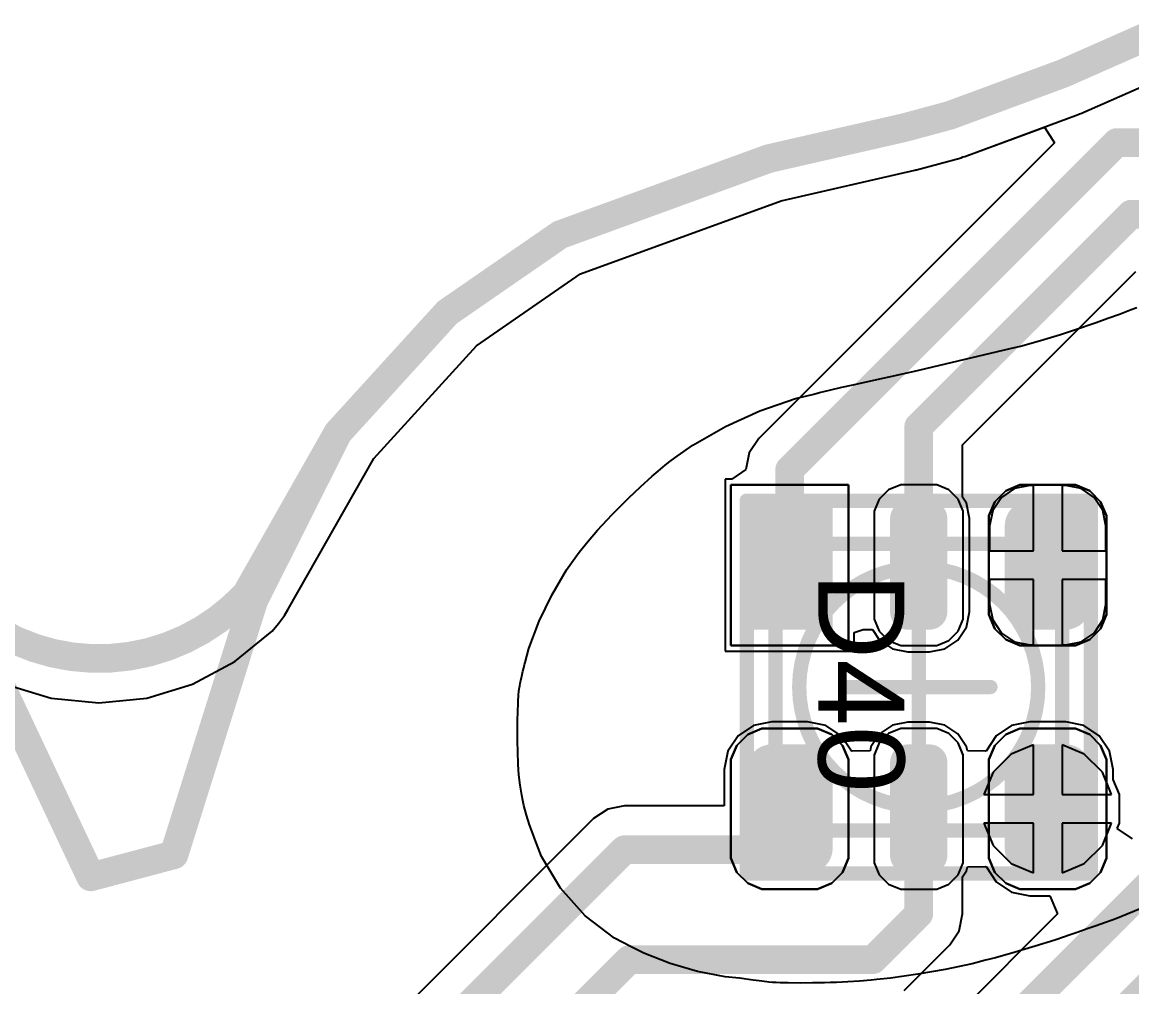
# Model space of a CAD drawing. Header units: inches. Extents: x -30 to 118, y 20 to 51.
# Drawn here: x 101.47 to 109.2, y 43.41 to 50.14 of the extents above; entities that cross this region are included whole.
import ezdxf

# ---------------------------------------------------------------- set-up
doc = ezdxf.new("R2010")
doc.units = ezdxf.units.IN
for name, color, linetype in [('Bottom Layer', 5, 'Continuous'), ('Keep-Out Layer', 6, 'Continuous'), ('Mechanical 1', 6, 'Continuous'), ('Top Component Outline', 56, 'Continuous'), ('Top Courtyard', 56, 'Continuous'), ('Top Layer', 1, 'Continuous'), ('Top Overlay', 2, 'Continuous'), ('Top Paste', 8, 'Continuous'), ('Top Solder', 216, 'Continuous'), ('Via Holes', 16, 'Continuous')]:
    doc.layers.add(name, color=color, linetype=linetype)
doc.styles.add('Arial', font='', dxfattribs={"height": 0.2})
doc.styles.get('Arial').set_extended_font_data('Arial')

# ---------------------------------------------------------------- blocks, each defined once
blk = doc.blocks.new('APA_RGB_LED_2020_540')
at = {"layer": 'Top Layer'}
h = blk.add_hatch(color=1, dxfattribs=at)
edge = h.paths.add_edge_path()
edge.add_arc((-1.125, 1.025), 0.125, 90, 180)
edge.add_line((-1.25, 1.025), (-1.25, 0.775))
edge.add_arc((-1.125, 0.775), 0.125, 180, 270)
edge.add_line((-1.125, 0.65), (-0.575, 0.65))
edge.add_arc((-0.575, 0.775), 0.125, 270, 360)
edge.add_line((-0.45, 0.775), (-0.45, 1.025))
edge.add_arc((-0.575, 1.025), 0.125, 0, 90)
edge.add_line((-0.575, 1.15), (-1.125, 1.15))
h = blk.add_hatch(color=1, dxfattribs=at)
edge = h.paths.add_edge_path()
edge.add_arc((0.575, 1.025), 0.125, 90, 180)
edge.add_line((0.45, 1.025), (0.45, 0.775))
edge.add_arc((0.575, 0.775), 0.125, 180, 270)
edge.add_line((0.575, 0.65), (1.125, 0.65))
edge.add_arc((1.125, 0.775), 0.125, 270, 360)
edge.add_line((1.25, 0.775), (1.25, 1.025))
edge.add_arc((1.125, 1.025), 0.125, 0, 90)
edge.add_line((1.125, 1.15), (0.575, 1.15))
h = blk.add_hatch(color=1, dxfattribs=at)
edge = h.paths.add_edge_path()
edge.add_arc((-1.175, 0.075), 0.075, 90, 180)
edge.add_line((-1.25, 0.075), (-1.25, -0.075))
edge.add_arc((-1.175, -0.075), 0.075, 180, 270)
edge.add_line((-1.175, -0.15), (-0.525, -0.15))
edge.add_arc((-0.525, -0.075), 0.075, 270, 360)
edge.add_line((-0.45, -0.075), (-0.45, 0.075))
edge.add_arc((-0.525, 0.075), 0.075, 0, 90)
edge.add_line((-0.525, 0.15), (-1.175, 0.15))
h = blk.add_hatch(color=1, dxfattribs=at)
edge = h.paths.add_edge_path()
edge.add_arc((0.525, 0.075), 0.075, 90, 180)
edge.add_line((0.45, 0.075), (0.45, -0.075))
edge.add_arc((0.525, -0.075), 0.075, 180, 270)
edge.add_line((0.525, -0.15), (1.175, -0.15))
edge.add_arc((1.175, -0.075), 0.075, 270, 360)
edge.add_line((1.25, -0.075), (1.25, 0.075))
edge.add_arc((1.175, 0.075), 0.075, 0, 90)
edge.add_line((1.175, 0.15), (0.525, 0.15))
blk.add_hatch(color=1, dxfattribs=at).paths.add_polyline_path([(-1.25, -0.65), (-0.45, -0.65), (-0.45, -1.15), (-1.25, -1.15)])
h = blk.add_hatch(color=1, dxfattribs=at)
edge = h.paths.add_edge_path()
edge.add_arc((0.575, -0.775), 0.125, 90, 180)
edge.add_line((0.45, -0.775), (0.45, -1.025))
edge.add_arc((0.575, -1.025), 0.125, 180, 270)
edge.add_line((0.575, -1.15), (1.125, -1.15))
edge.add_arc((1.125, -1.025), 0.125, 270, 360)
edge.add_line((1.25, -1.025), (1.25, -0.775))
edge.add_arc((1.125, -0.775), 0.125, 0, 90)
edge.add_line((1.125, -0.65), (0.575, -0.65))
at = {"layer": 'Top Paste'}
h = blk.add_hatch(color=8, dxfattribs=at)
edge = h.paths.add_edge_path()
edge.add_arc((-1.125, 1.025), 0.125, 90, 180)
edge.add_line((-1.25, 1.025), (-1.25, 0.775))
edge.add_arc((-1.125, 0.775), 0.125, 180, 270)
edge.add_line((-1.125, 0.65), (-0.575, 0.65))
edge.add_arc((-0.575, 0.775), 0.125, 270, 360)
edge.add_line((-0.45, 0.775), (-0.45, 1.025))
edge.add_arc((-0.575, 1.025), 0.125, 0, 90)
edge.add_line((-0.575, 1.15), (-1.125, 1.15))
h = blk.add_hatch(color=8, dxfattribs=at)
edge = h.paths.add_edge_path()
edge.add_arc((0.575, 1.025), 0.125, 90, 180)
edge.add_line((0.45, 1.025), (0.45, 0.775))
edge.add_arc((0.575, 0.775), 0.125, 180, 270)
edge.add_line((0.575, 0.65), (1.125, 0.65))
edge.add_arc((1.125, 0.775), 0.125, 270, 360)
edge.add_line((1.25, 0.775), (1.25, 1.025))
edge.add_arc((1.125, 1.025), 0.125, 0, 90)
edge.add_line((1.125, 1.15), (0.575, 1.15))
h = blk.add_hatch(color=8, dxfattribs=at)
edge = h.paths.add_edge_path()
edge.add_arc((-1.175, 0.075), 0.075, 90, 180)
edge.add_line((-1.25, 0.075), (-1.25, -0.075))
edge.add_arc((-1.175, -0.075), 0.075, 180, 270)
edge.add_line((-1.175, -0.15), (-0.525, -0.15))
edge.add_arc((-0.525, -0.075), 0.075, 270, 360)
edge.add_line((-0.45, -0.075), (-0.45, 0.075))
edge.add_arc((-0.525, 0.075), 0.075, 0, 90)
edge.add_line((-0.525, 0.15), (-1.175, 0.15))
h = blk.add_hatch(color=8, dxfattribs=at)
edge = h.paths.add_edge_path()
edge.add_arc((0.525, 0.075), 0.075, 90, 180)
edge.add_line((0.45, 0.075), (0.45, -0.075))
edge.add_arc((0.525, -0.075), 0.075, 180, 270)
edge.add_line((0.525, -0.15), (1.175, -0.15))
edge.add_arc((1.175, -0.075), 0.075, 270, 360)
edge.add_line((1.25, -0.075), (1.25, 0.075))
edge.add_arc((1.175, 0.075), 0.075, 0, 90)
edge.add_line((1.175, 0.15), (0.525, 0.15))
blk.add_hatch(color=8, dxfattribs=at).paths.add_polyline_path([(-1.25, -0.65), (-0.45, -0.65), (-0.45, -1.15), (-1.25, -1.15)])
h = blk.add_hatch(color=8, dxfattribs=at)
edge = h.paths.add_edge_path()
edge.add_arc((0.575, -0.775), 0.125, 90, 180)
edge.add_line((0.45, -0.775), (0.45, -1.025))
edge.add_arc((0.575, -1.025), 0.125, 180, 270)
edge.add_line((0.575, -1.15), (1.125, -1.15))
edge.add_arc((1.125, -1.025), 0.125, 270, 360)
edge.add_line((1.25, -1.025), (1.25, -0.775))
edge.add_arc((1.125, -0.775), 0.125, 0, 90)
edge.add_line((1.125, -0.65), (0.575, -0.65))
at = {"layer": 'Top Solder'}
h = blk.add_hatch(color=216, dxfattribs=at)
edge = h.paths.add_edge_path()
edge.add_arc((-1.125, 1.025), 0.175, 90, 180)
edge.add_line((-1.3, 1.025), (-1.3, 0.775))
edge.add_arc((-1.125, 0.775), 0.175, 180, 270)
edge.add_line((-1.125, 0.6), (-0.575, 0.6))
edge.add_arc((-0.575, 0.775), 0.175, 270, 360)
edge.add_line((-0.4, 0.775), (-0.4, 1.025))
edge.add_arc((-0.575, 1.025), 0.175, 0, 90)
edge.add_line((-0.575, 1.2), (-1.125, 1.2))
h = blk.add_hatch(color=216, dxfattribs=at)
edge = h.paths.add_edge_path()
edge.add_arc((0.575, 1.025), 0.175, 90, 180)
edge.add_line((0.4, 1.025), (0.4, 0.775))
edge.add_arc((0.575, 0.775), 0.175, 180, 270)
edge.add_line((0.575, 0.6), (1.125, 0.6))
edge.add_arc((1.125, 0.775), 0.175, 270, 360)
edge.add_line((1.3, 0.775), (1.3, 1.025))
edge.add_arc((1.125, 1.025), 0.175, 0, 90)
edge.add_line((1.125, 1.2), (0.575, 1.2))
h = blk.add_hatch(color=216, dxfattribs=at)
edge = h.paths.add_edge_path()
edge.add_arc((-1.175, 0.075), 0.125, 90, 180)
edge.add_line((-1.3, 0.075), (-1.3, -0.075))
edge.add_arc((-1.175, -0.075), 0.125, 180, 270)
edge.add_line((-1.175, -0.2), (-0.525, -0.2))
edge.add_arc((-0.525, -0.075), 0.125, 270, 360)
edge.add_line((-0.4, -0.075), (-0.4, 0.075))
edge.add_arc((-0.525, 0.075), 0.125, 0, 90)
edge.add_line((-0.525, 0.2), (-1.175, 0.2))
h = blk.add_hatch(color=216, dxfattribs=at)
edge = h.paths.add_edge_path()
edge.add_arc((0.525, 0.075), 0.125, 90, 180)
edge.add_line((0.4, 0.075), (0.4, -0.075))
edge.add_arc((0.525, -0.075), 0.125, 180, 270)
edge.add_line((0.525, -0.2), (1.175, -0.2))
edge.add_arc((1.175, -0.075), 0.125, 270, 360)
edge.add_line((1.3, -0.075), (1.3, 0.075))
edge.add_arc((1.175, 0.075), 0.125, 0, 90)
edge.add_line((1.175, 0.2), (0.525, 0.2))
blk.add_hatch(color=216, dxfattribs=at).paths.add_polyline_path([(-1.3, -0.6), (-0.4, -0.6), (-0.4, -1.2), (-1.3, -1.2)])
h = blk.add_hatch(color=216, dxfattribs=at)
edge = h.paths.add_edge_path()
edge.add_arc((0.575, -0.775), 0.175, 90, 180)
edge.add_line((0.4, -0.775), (0.4, -1.025))
edge.add_arc((0.575, -1.025), 0.175, 180, 270)
edge.add_line((0.575, -1.2), (1.125, -1.2))
edge.add_arc((1.125, -1.025), 0.175, 270, 360)
edge.add_line((1.3, -1.025), (1.3, -0.775))
edge.add_arc((1.125, -0.775), 0.175, 0, 90)
edge.add_line((1.125, -0.6), (0.575, -0.6))
at = {"layer": 'Top Component Outline'}
for points in [[(-1, -1, 0.1, 0.1, 0), (-1, 1, 0.1, 0.1, 0)], [(1, 1, 0.1, 0.1, 0), (-1, 1, 0.1, 0.1, 0)], [(1, -1, 0.1, 0.1, 0), (1, 1, 0.1, 0.1, 0)], [(1, -1, 0.1, 0.1, 0), (-1, -1, 0.1, 0.1, 0)]]:
    blk.add_lwpolyline(points, format="xyseb", dxfattribs=at)
for points in [[(-1.025, 1, 0.05, 0.05, 1), (-0.975, 1, 0.05, 0.05, 1)], [(-1.025, 1, 0.05, 0.05, 1), (-0.975, 1, 0.05, 0.05, 1)], [(0.975, 1, 0.05, 0.05, 1), (1.025, 1, 0.05, 0.05, 1)], [(0.975, 1, 0.05, 0.05, 1), (1.025, 1, 0.05, 0.05, 1)], [(-1.025, -1, 0.05, 0.05, 1), (-0.975, -1, 0.05, 0.05, 1)], [(-1.025, -1, 0.05, 0.05, 1), (-0.975, -1, 0.05, 0.05, 1)], [(0.975, -1, 0.05, 0.05, 1), (1.025, -1, 0.05, 0.05, 1)], [(0.975, -1, 0.05, 0.05, 1), (1.025, -1, 0.05, 0.05, 1)]]:
    blk.add_lwpolyline(points, format="xyseb", close=True, dxfattribs=at)
at = {"layer": 'Top Courtyard'}
for points in [[(1.3, 1.2, 0.1, 0.1, 0), (-1.3, 1.2, 0.1, 0.1, 0)], [(-1.3, -1.2, 0.1, 0.1, 0), (-1.3, 1.2, 0.1, 0.1, 0)], [(1.3, -1.2, 0.1, 0.1, 0), (1.3, 1.2, 0.1, 0.1, 0)], [(0, -0.5, 0.1, 0.1, 0), (0, 0.5, 0.1, 0.1, 0)], [(0.5, 0, 0.1, 0.1, 0), (-0.5, 0, 0.1, 0.1, 0)], [(1.3, -1.2, 0.1, 0.1, 0), (-1.3, -1.2, 0.1, 0.1, 0)]]:
    blk.add_lwpolyline(points, format="xyseb", dxfattribs=at)
for points in [[(-1.325, 1.2, 0.05, 0.05, 1), (-1.275, 1.2, 0.05, 0.05, 1)], [(-1.325, 1.2, 0.05, 0.05, 1), (-1.275, 1.2, 0.05, 0.05, 1)], [(1.275, 1.2, 0.05, 0.05, 1), (1.325, 1.2, 0.05, 0.05, 1)], [(1.275, 1.2, 0.05, 0.05, 1), (1.325, 1.2, 0.05, 0.05, 1)], [(-0.025, 0.5, 0.05, 0.05, 1), (0.025, 0.5, 0.05, 0.05, 1)], [(-0.525, 0, 0.05, 0.05, 1), (-0.475, 0, 0.05, 0.05, 1)], [(0.475, 0, 0.05, 0.05, 1), (0.525, 0, 0.05, 0.05, 1)], [(-0.025, -0.5, 0.05, 0.05, 1), (0.025, -0.5, 0.05, 0.05, 1)], [(-1.325, -1.2, 0.05, 0.05, 1), (-1.275, -1.2, 0.05, 0.05, 1)], [(-1.325, -1.2, 0.05, 0.05, 1), (-1.275, -1.2, 0.05, 0.05, 1)], [(1.275, -1.2, 0.05, 0.05, 1), (1.325, -1.2, 0.05, 0.05, 1)], [(1.275, -1.2, 0.05, 0.05, 1), (1.325, -1.2, 0.05, 0.05, 1)]]:
    blk.add_lwpolyline(points, format="xyseb", close=True, dxfattribs=at)
at = {"layer": 'Top Overlay'}
for p, q in [((-1.3689, 1.1929), (-1.2929, 1.2689)), ((-1.2929, 1.2689), (-1.1937, 1.31)), ((-1.1937, 1.31), (-1.14, 1.31)), ((-1.14, 1.31), (-1.14, 1.31)), ((-1.14, 1.31), (-0.56, 1.31)), ((-0.56, 1.31), (-0.5063, 1.31)), ((-0.5063, 1.31), (-0.4071, 1.2689)), ((-0.4071, 1.2689), (-0.3311, 1.1929)), ((0.3311, 1.1929), (0.4071, 1.2689)), ((0.4071, 1.2689), (0.5063, 1.31)), ((0.5063, 1.31), (0.56, 1.31)), ((0.56, 1.31), (0.56, 1.31)), ((0.56, 1.31), (1.14, 1.31)), ((1.14, 1.31), (1.1937, 1.31)), ((1.1937, 1.31), (1.2929, 1.2689)), ((1.2929, 1.2689), (1.3689, 1.1929)), ((-1.41, 1.0937), (-1.3689, 1.1929)), ((-0.3311, 1.1929), (-0.29, 1.0937)), ((0.29, 1.0937), (0.3311, 1.1929)), ((1.3689, 1.1929), (1.41, 1.0937)), ((-1.41, 1.04), (-1.41, 1.0937)), ((-0.29, 1.0937), (-0.29, 1.04)), ((0.29, 1.04), (0.29, 1.0937)), ((1.41, 1.0937), (1.41, 1.04)), ((-1.41, 0.76), (-1.41, 1.04)), ((-0.29, 1.04), (-0.29, 1.04)), ((-0.29, 1.04), (-0.29, 0.76)), ((0.29, 0.76), (0.29, 1.04)), ((1.41, 1.04), (1.41, 1.04)), ((1.41, 1.04), (1.41, 0.76)), ((-1.41, 0.76), (-1.41, 0.76)), ((-1.41, 0.7063), (-1.41, 0.76)), ((-1.3689, 0.6071), (-1.41, 0.7063)), ((-0.29, 0.7063), (-0.3311, 0.6071)), ((-0.29, 0.76), (-0.29, 0.7063)), ((0.29, 0.76), (0.29, 0.76)), ((0.29, 0.7063), (0.29, 0.76)), ((0.3311, 0.6071), (0.29, 0.7063)), ((1.41, 0.7063), (1.3689, 0.6071)), ((1.41, 0.76), (1.41, 0.7063)), ((-1.2929, 0.5311), (-1.3689, 0.6071)), ((-0.3311, 0.6071), (-0.4071, 0.5311)), ((0.4071, 0.5311), (0.3311, 0.6071)), ((1.3689, 0.6071), (1.2929, 0.5311)), ((-1.1937, 0.49), (-1.2929, 0.5311)), ((-1.14, 0.49), (-1.1937, 0.49)), ((-0.56, 0.49), (-1.14, 0.49)), ((-0.5063, 0.49), (-0.56, 0.49)), ((-0.56, 0.49), (-0.56, 0.49)), ((-0.4071, 0.5311), (-0.5063, 0.49)), ((0.5063, 0.49), (0.4071, 0.5311)), ((0.56, 0.49), (0.5063, 0.49)), ((1.14, 0.49), (0.56, 0.49)), ((1.1937, 0.49), (1.14, 0.49)), ((1.14, 0.49), (1.14, 0.49)), ((1.2929, 0.5311), (1.1937, 0.49)), ((-1.2258, 0.31), (-1.3103, 0.275)), ((-1.18, 0.31), (-1.2258, 0.31)), ((-0.52, 0.31), (-1.18, 0.31)), ((-0.4742, 0.31), (-0.52, 0.31)), ((-0.52, 0.31), (-0.52, 0.31)), ((-0.3897, 0.275), (-0.4742, 0.31)), ((0.4743, 0.31), (0.3897, 0.275)), ((0.52, 0.31), (0.4743, 0.31)), ((1.18, 0.31), (0.52, 0.31)), ((1.2258, 0.31), (1.18, 0.31)), ((1.18, 0.31), (1.18, 0.31)), ((1.3103, 0.275), (1.2258, 0.31)), ((-1.3103, 0.275), (-1.375, 0.2103)), ((-0.325, 0.2103), (-0.3897, 0.275)), ((0.3897, 0.275), (0.325, 0.2103)), ((1.375, 0.2103), (1.3103, 0.275)), ((-1.375, 0.2103), (-1.41, 0.1257)), ((-0.29, 0.1257), (-0.325, 0.2103)), ((0.325, 0.2103), (0.29, 0.1257)), ((1.41, 0.1257), (1.375, 0.2103)), ((-1.41, 0.1257), (-1.41, 0.08)), ((-1.41, 0.08), (-1.41, -0.08)), ((-1.41, 0.08), (-1.41, 0.08)), ((-0.29, 0.08), (-0.29, 0.1257)), ((-0.29, -0.08), (-0.29, 0.08)), ((0.29, 0.1257), (0.29, 0.08)), ((0.29, 0.08), (0.29, -0.08)), ((0.29, 0.08), (0.29, 0.08)), ((1.41, 0.08), (1.41, 0.1257)), ((1.41, -0.08), (1.41, 0.08)), ((-1.41, -0.08), (-1.41, -0.1258)), ((-1.41, -0.1258), (-1.375, -0.2103)), ((-0.325, -0.2103), (-0.29, -0.1258)), ((-0.29, -0.1258), (-0.29, -0.08)), ((-0.29, -0.08), (-0.29, -0.08)), ((0.29, -0.08), (0.29, -0.1258)), ((0.29, -0.1258), (0.325, -0.2103)), ((1.375, -0.2103), (1.41, -0.1258)), ((1.41, -0.1258), (1.41, -0.08)), ((1.41, -0.08), (1.41, -0.08)), ((-1.375, -0.2103), (-1.3103, -0.275)), ((-0.3897, -0.275), (-0.325, -0.2103)), ((0.325, -0.2103), (0.3897, -0.275)), ((1.3103, -0.275), (1.375, -0.2103)), ((-1.3103, -0.275), (-1.2258, -0.31)), ((-0.4742, -0.31), (-0.3897, -0.275)), ((0.3897, -0.275), (0.4743, -0.31)), ((1.2258, -0.31), (1.3103, -0.275)), ((-1.2258, -0.31), (-1.18, -0.31)), ((-1.18, -0.31), (-1.18, -0.31)), ((-1.18, -0.31), (-0.52, -0.31)), ((-0.52, -0.31), (-0.4742, -0.31)), ((0.4743, -0.31), (0.52, -0.31)), ((0.52, -0.31), (0.52, -0.31)), ((0.52, -0.31), (1.18, -0.31)), ((1.18, -0.31), (1.2258, -0.31)), ((-1.41, -1.31), (-1.41, -0.49)), ((-1.41, -0.49), (-0.29, -0.49)), ((-0.29, -0.49), (-0.29, -1.31)), ((0.3311, -0.6071), (0.4071, -0.5311)), ((0.4071, -0.5311), (0.5063, -0.49)), ((0.5063, -0.49), (0.56, -0.49)), ((0.56, -0.49), (0.56, -0.49)), ((0.56, -0.49), (1.14, -0.49)), ((1.14, -0.49), (1.1937, -0.49)), ((1.1937, -0.49), (1.2929, -0.5311)), ((1.2929, -0.5311), (1.3689, -0.6071)), ((0.29, -0.7063), (0.3311, -0.6071)), ((1.3689, -0.6071), (1.41, -0.7063)), ((0.29, -0.76), (0.29, -0.7063)), ((0.29, -1.04), (0.29, -0.76)), ((1.41, -0.7063), (1.41, -0.76)), ((1.41, -0.76), (1.41, -0.76)), ((1.41, -0.76), (1.41, -1.04)), ((0.29, -1.04), (0.29, -1.04)), ((0.29, -1.0937), (0.29, -1.04)), ((1.41, -1.04), (1.41, -1.0937)), ((0.3311, -1.1929), (0.29, -1.0937)), ((1.41, -1.0937), (1.3689, -1.1929)), ((0.4071, -1.2689), (0.3311, -1.1929)), ((1.3689, -1.1929), (1.2929, -1.2689)), ((-0.29, -1.31), (-1.41, -1.31)), ((0.5063, -1.31), (0.4071, -1.2689)), ((0.56, -1.31), (0.5063, -1.31)), ((1.14, -1.31), (0.56, -1.31)), ((1.1937, -1.31), (1.14, -1.31)), ((1.14, -1.31), (1.14, -1.31)), ((1.2929, -1.2689), (1.1937, -1.31))]:
    blk.add_line(p, q, dxfattribs=at)
at = {"layer": 'Top Courtyard', "style": 'Arial'}
blk.add_text('D40', height=0.6, dxfattribs=at).set_placement((-0.8, -0.7))

msp = doc.modelspace()

# ---------------------------------------------------------------- hatches: boundary and pattern name
at = {"layer": 'Bottom Layer'}
h = msp.add_hatch(color=5, dxfattribs=at)
edge = h.paths.add_edge_path()
edge.add_arc((108.6183, 44.6515), 0.3, 0, 360)
at = {"layer": 'Top Layer'}
h = msp.add_hatch(color=1, dxfattribs=at)
edge = h.paths.add_edge_path()
edge.add_arc((108.6183, 44.6515), 0.3, 0, 360)
at = {"layer": 'Via Holes'}
h = msp.add_hatch(color=7, dxfattribs=at)
edge = h.paths.add_edge_path()
edge.add_arc((108.6183, 44.6515), 0.15, 0, 360)

# ---------------------------------------------------------------- linework, layer by layer
at = {"layer": 'Bottom Layer'}
for p, q in [((108.848, 49.5019), (109.4328, 49.76)), ((108.0407, 49.2028), (108.8305, 49.4948)), ((108.8305, 49.4948), (108.8387, 49.4998)), ((108.8387, 49.4998), (108.848, 49.5019)), ((107.7032, 49.1103), (108.0145, 49.1945)), ((108.0145, 49.1945), (108.0269, 49.2007)), ((108.0269, 49.2007), (108.0407, 49.2028)), ((106.7594, 48.8942), (107.6915, 49.1074)), ((107.6915, 49.1074), (107.6971, 49.1099)), ((107.6971, 49.1099), (107.7032, 49.1103)), ((105.3584, 48.3833), (106.7594, 48.8942)), ((104.6338, 47.8828), (105.3584, 48.3833)), ((103.9169, 47.0955), (104.6338, 47.8828)), ((103.3207, 46.0448), (103.9169, 47.0955)), ((103.2523, 45.9449), (103.2951, 45.9999)), ((103.2951, 45.9999), (103.3207, 46.0448)), ((103.2079, 45.8921), (103.2523, 45.9449)), ((102.949, 45.6797), (103.2079, 45.8921)), ((102.6537, 45.5218), (102.949, 45.6797)), ((101.3463, 45.5218), (101.6667, 45.4246)), ((102.3333, 45.4246), (102.6537, 45.5218)), ((101.6667, 45.4246), (102, 45.3918)), ((102, 45.3918), (102.3333, 45.4246)), ((108.5183, 45.0972), (108.3634, 45.033)), ((108.5183, 44.7515), (108.5183, 45.0972)), ((108.8732, 45.033), (108.7183, 45.0972)), ((108.7183, 45.0972), (108.7183, 44.7515)), ((108.3634, 45.033), (108.2368, 44.9064)), ((108.9997, 44.9064), (108.8732, 45.033)), ((108.2368, 44.9064), (108.1726, 44.7515)), ((109.0639, 44.7515), (108.9997, 44.9064)), ((108.1726, 44.7515), (108.5183, 44.7515)), ((108.7183, 44.7515), (109.0639, 44.7515)), ((108.5183, 44.5515), (108.1726, 44.5515)), ((108.1726, 44.5515), (108.2368, 44.3966)), ((108.5183, 44.2059), (108.5183, 44.5515)), ((109.0639, 44.5515), (108.7183, 44.5515)), ((108.7183, 44.5515), (108.7183, 44.2059)), ((108.9997, 44.3966), (109.0639, 44.5515)), ((108.2368, 44.3966), (108.3634, 44.27)), ((108.8732, 44.27), (108.9997, 44.3966)), ((108.3634, 44.27), (108.5183, 44.2059)), ((108.7183, 44.2059), (108.8732, 44.27))]:
    msp.add_line(p, q, dxfattribs=at)
at = {"layer": 'Keep-Out Layer'}
for points in [[(108.7245, 49.7817, 0.2, 0.2, 0), (109.3092, 50.0398, 0.2, 0.2, 0)], [(107.9346, 49.4897, 0.2, 0.2, 0), (108.7245, 49.7817, 0.2, 0.2, 0)], [(107.6233, 49.4055, 0.2, 0.2, 0), (107.9346, 49.4897, 0.2, 0.2, 0)], [(106.6726, 49.1881, 0.2, 0.2, 0), (107.6233, 49.4055, 0.2, 0.2, 0)], [(105.2168, 48.6573, 0.2, 0.2, 0), (106.6726, 49.1881, 0.2, 0.2, 0)], [(104.4311, 48.1146, 0.2, 0.2, 0), (105.2168, 48.6573, 0.2, 0.2, 0)], [(103.6677, 47.2762, 0.2, 0.2, 0), (104.4311, 48.1146, 0.2, 0.2, 0)], [(103.0291, 46.1508, 0.2, 0.2, 0), (103.6677, 47.2762, 0.2, 0.2, 0)], [(103.0291, 46.1508, 0.2, 0.2, -0.432158), (100.99, 46.1305, 0.2, 0.2, 0)]]:
    msp.add_lwpolyline(points, format="xyseb", dxfattribs=at)
for points in [[(108.6745, 49.7817, 0.1, 0.1, 1), (108.7745, 49.7817, 0.1, 0.1, 1)], [(108.6745, 49.7817, 0.1, 0.1, 1), (108.7745, 49.7817, 0.1, 0.1, 1)], [(107.8846, 49.4897, 0.1, 0.1, 1), (107.9846, 49.4897, 0.1, 0.1, 1)], [(107.8846, 49.4897, 0.1, 0.1, 1), (107.9846, 49.4897, 0.1, 0.1, 1)], [(107.5733, 49.4055, 0.1, 0.1, 1), (107.6733, 49.4055, 0.1, 0.1, 1)], [(107.5733, 49.4055, 0.1, 0.1, 1), (107.6733, 49.4055, 0.1, 0.1, 1)], [(106.6226, 49.1881, 0.1, 0.1, 1), (106.7226, 49.1881, 0.1, 0.1, 1)], [(106.6226, 49.1881, 0.1, 0.1, 1), (106.7226, 49.1881, 0.1, 0.1, 1)], [(105.1668, 48.6573, 0.1, 0.1, 1), (105.2668, 48.6573, 0.1, 0.1, 1)], [(105.1668, 48.6573, 0.1, 0.1, 1), (105.2668, 48.6573, 0.1, 0.1, 1)], [(104.3811, 48.1146, 0.1, 0.1, 1), (104.4811, 48.1146, 0.1, 0.1, 1)], [(104.3811, 48.1146, 0.1, 0.1, 1), (104.4811, 48.1146, 0.1, 0.1, 1)], [(103.6177, 47.2762, 0.1, 0.1, 1), (103.7177, 47.2762, 0.1, 0.1, 1)], [(103.6177, 47.2762, 0.1, 0.1, 1), (103.7177, 47.2762, 0.1, 0.1, 1)], [(102.9791, 46.1508, 0.1, 0.1, 1), (103.0791, 46.1508, 0.1, 0.1, 1)], [(102.9791, 46.1508, 0.1, 0.1, 1), (103.0791, 46.1508, 0.1, 0.1, 1)]]:
    msp.add_lwpolyline(points, format="xyseb", close=True, dxfattribs=at)
at = {"layer": 'Mechanical 1'}
for points in [[(108.7245, 49.7817, 0.2, 0.2, 0), (109.3092, 50.0398, 0.2, 0.2, 0)], [(107.9346, 49.4897, 0.2, 0.2, 0), (108.7245, 49.7817, 0.2, 0.2, 0)], [(107.6233, 49.4055, 0.2, 0.2, 0), (107.9346, 49.4897, 0.2, 0.2, 0)], [(106.6726, 49.1881, 0.2, 0.2, 0), (107.6233, 49.4055, 0.2, 0.2, 0)], [(105.2168, 48.6573, 0.2, 0.2, 0), (106.6726, 49.1881, 0.2, 0.2, 0)], [(104.4311, 48.1146, 0.2, 0.2, 0), (105.2168, 48.6573, 0.2, 0.2, 0)], [(103.6677, 47.2762, 0.2, 0.2, 0), (104.4311, 48.1146, 0.2, 0.2, 0)], [(103.0795, 46.1044, 0.2, 0.2, 0), (103.6677, 47.2762, 0.2, 0.2, 0)], [(107.1289, 46.0909, 0.1, 0.1, -0.198911), (107.7183, 46.335, 0.1, 0.1, 0)], [(107.7183, 46.335, 0.1, 0.1, -0.198911), (108.3076, 46.0909, 0.1, 0.1, 0)], [(102.5234, 44.331, 0.2, 0.2, 0), (103.0795, 46.1044, 0.2, 0.2, 0)], [(106.8848, 45.5015, 0.1, 0.1, -0.198911), (107.1289, 46.0909, 0.1, 0.1, 0)], [(108.3076, 46.0909, 0.1, 0.1, -0.198911), (108.5518, 45.5015, 0.1, 0.1, 0)], [(101.1368, 45.8885, 0.2, 0.2, 0), (101.9431, 44.177, 0.2, 0.2, 0)], [(107.1289, 44.9121, 0.1, 0.1, -0.198911), (106.8848, 45.5015, 0.1, 0.1, 0)], [(108.5518, 45.5015, 0.1, 0.1, -0.198911), (108.3076, 44.9121, 0.1, 0.1, 0)], [(107.7183, 44.668, 0.1, 0.1, -0.198911), (107.1289, 44.9121, 0.1, 0.1, 0)], [(108.3076, 44.9121, 0.1, 0.1, -0.198911), (107.7183, 44.668, 0.1, 0.1, 0)], [(101.9431, 44.177, 0.2, 0.2, 0), (102.5234, 44.331, 0.2, 0.2, 0)]]:
    msp.add_lwpolyline(points, format="xyseb", dxfattribs=at)
for points in [[(108.6745, 49.7817, 0.1, 0.1, 1), (108.7745, 49.7817, 0.1, 0.1, 1)], [(108.6745, 49.7817, 0.1, 0.1, 1), (108.7745, 49.7817, 0.1, 0.1, 1)], [(107.8846, 49.4897, 0.1, 0.1, 1), (107.9846, 49.4897, 0.1, 0.1, 1)], [(107.8846, 49.4897, 0.1, 0.1, 1), (107.9846, 49.4897, 0.1, 0.1, 1)], [(107.5733, 49.4055, 0.1, 0.1, 1), (107.6733, 49.4055, 0.1, 0.1, 1)], [(107.5733, 49.4055, 0.1, 0.1, 1), (107.6733, 49.4055, 0.1, 0.1, 1)], [(106.6226, 49.1881, 0.1, 0.1, 1), (106.7226, 49.1881, 0.1, 0.1, 1)], [(106.6226, 49.1881, 0.1, 0.1, 1), (106.7226, 49.1881, 0.1, 0.1, 1)], [(105.1668, 48.6573, 0.1, 0.1, 1), (105.2668, 48.6573, 0.1, 0.1, 1)], [(105.1668, 48.6573, 0.1, 0.1, 1), (105.2668, 48.6573, 0.1, 0.1, 1)], [(104.3811, 48.1146, 0.1, 0.1, 1), (104.4811, 48.1146, 0.1, 0.1, 1)], [(104.3811, 48.1146, 0.1, 0.1, 1), (104.4811, 48.1146, 0.1, 0.1, 1)], [(103.6177, 47.2762, 0.1, 0.1, 1), (103.7177, 47.2762, 0.1, 0.1, 1)], [(103.6177, 47.2762, 0.1, 0.1, 1), (103.7177, 47.2762, 0.1, 0.1, 1)], [(107.6933, 46.335, 0.05, 0.05, 1), (107.7433, 46.335, 0.05, 0.05, 1)], [(107.6933, 46.335, 0.05, 0.05, 1), (107.7433, 46.335, 0.05, 0.05, 1)], [(103.0295, 46.1044, 0.1, 0.1, 1), (103.1295, 46.1044, 0.1, 0.1, 1)], [(103.0295, 46.1044, 0.1, 0.1, 1), (103.1295, 46.1044, 0.1, 0.1, 1)], [(107.1039, 46.0909, 0.05, 0.05, 1), (107.1539, 46.0909, 0.05, 0.05, 1)], [(107.1039, 46.0909, 0.05, 0.05, 1), (107.1539, 46.0909, 0.05, 0.05, 1)], [(108.2826, 46.0909, 0.05, 0.05, 1), (108.3326, 46.0909, 0.05, 0.05, 1)], [(108.2826, 46.0909, 0.05, 0.05, 1), (108.3326, 46.0909, 0.05, 0.05, 1)], [(106.8598, 45.5015, 0.05, 0.05, 1), (106.9098, 45.5015, 0.05, 0.05, 1)], [(106.8598, 45.5015, 0.05, 0.05, 1), (106.9098, 45.5015, 0.05, 0.05, 1)], [(108.5268, 45.5015, 0.05, 0.05, 1), (108.5768, 45.5015, 0.05, 0.05, 1)], [(108.5268, 45.5015, 0.05, 0.05, 1), (108.5768, 45.5015, 0.05, 0.05, 1)], [(107.1039, 44.9121, 0.05, 0.05, 1), (107.1539, 44.9121, 0.05, 0.05, 1)], [(107.1039, 44.9121, 0.05, 0.05, 1), (107.1539, 44.9121, 0.05, 0.05, 1)], [(108.2826, 44.9121, 0.05, 0.05, 1), (108.3326, 44.9121, 0.05, 0.05, 1)], [(108.2826, 44.9121, 0.05, 0.05, 1), (108.3326, 44.9121, 0.05, 0.05, 1)], [(107.6933, 44.668, 0.05, 0.05, 1), (107.7433, 44.668, 0.05, 0.05, 1)], [(107.6933, 44.668, 0.05, 0.05, 1), (107.7433, 44.668, 0.05, 0.05, 1)], [(102.4734, 44.331, 0.1, 0.1, 1), (102.5734, 44.331, 0.1, 0.1, 1)], [(102.4734, 44.331, 0.1, 0.1, 1), (102.5734, 44.331, 0.1, 0.1, 1)], [(101.8931, 44.177, 0.1, 0.1, 1), (101.9931, 44.177, 0.1, 0.1, 1)], [(101.8931, 44.177, 0.1, 0.1, 1), (101.9931, 44.177, 0.1, 0.1, 1)]]:
    msp.add_lwpolyline(points, format="xyseb", close=True, dxfattribs=at)
at = {"layer": 'Top Layer'}
for p, q in [((108.0407, 49.2028), (108.5959, 49.408)), ((108.5959, 49.408), (108.666, 49.2986)), ((108.666, 49.2986), (106.602, 47.2345)), ((107.7032, 49.1103), (108.0145, 49.1945)), ((108.0145, 49.1945), (108.0269, 49.2007)), ((108.0269, 49.2007), (108.0407, 49.2028)), ((106.7594, 48.8942), (107.6915, 49.1074)), ((107.6915, 49.1074), (107.6971, 49.1099)), ((107.6971, 49.1099), (107.7032, 49.1103)), ((105.3584, 48.3833), (106.7594, 48.8942)), ((104.6338, 47.8828), (105.3584, 48.3833)), ((108.0241, 47.1916), (109.2329, 48.4003)), ((103.9169, 47.0955), (104.6338, 47.8828)), ((106.602, 47.2345), (106.5357, 47.1353)), ((106.5357, 47.1353), (106.5124, 47.0183)), ((108.0241, 46.826), (108.0241, 47.1916)), ((103.3207, 46.0448), (103.9169, 47.0955)), ((106.5124, 47.0183), (106.4158, 46.9515)), ((106.4158, 46.9515), (106.3683, 46.9515)), ((106.3683, 46.9515), (106.3683, 45.7515)), ((108.4933, 46.9069), (108.386, 46.8856)), ((108.5183, 46.9069), (108.4933, 46.9069)), ((108.5183, 46.4515), (108.5183, 46.9069)), ((108.7433, 46.9069), (108.7183, 46.9069)), ((108.7183, 46.9069), (108.7183, 46.4515)), ((108.8506, 46.8856), (108.7433, 46.9069)), ((108.0523, 46.7838), (108.0241, 46.826)), ((108.295, 46.8248), (108.2342, 46.7338)), ((108.386, 46.8856), (108.295, 46.8248)), ((108.9415, 46.8248), (108.8506, 46.8856)), ((109.0023, 46.7338), (108.9415, 46.8248)), ((108.0736, 46.6765), (108.0523, 46.7838)), ((108.0736, 46.0265), (108.0736, 46.6765)), ((108.2342, 46.7338), (108.2129, 46.6265)), ((109.0236, 46.6265), (109.0023, 46.7338)), ((108.2129, 46.6265), (108.2129, 46.4515)), ((109.0236, 46.4515), (109.0236, 46.6265)), ((108.2129, 46.4515), (108.5183, 46.4515)), ((108.7183, 46.4515), (109.0236, 46.4515)), ((108.5183, 46.2515), (108.2129, 46.2515)), ((108.2129, 46.2515), (108.2129, 46.0765)), ((108.5183, 45.7961), (108.5183, 46.2515)), ((109.0236, 46.2515), (108.7183, 46.2515)), ((108.7183, 46.2515), (108.7183, 45.7961)), ((109.0236, 46.0765), (109.0236, 46.2515)), ((108.2129, 46.0765), (108.2342, 45.9692)), ((109.0023, 45.9692), (109.0236, 46.0765)), ((103.2523, 45.9449), (103.2951, 45.9999)), ((103.2951, 45.9999), (103.3207, 46.0448)), ((108.0523, 45.9192), (108.0736, 46.0265)), ((103.2079, 45.8921), (103.2523, 45.9449)), ((107.2683, 45.8816), (107.3303, 45.9017)), ((107.3303, 45.9017), (107.3953, 45.9027)), ((107.3953, 45.9027), (107.445, 45.8283)), ((107.9915, 45.8283), (108.0523, 45.9192)), ((108.2342, 45.9692), (108.295, 45.8783)), ((108.9415, 45.8783), (109.0023, 45.9692)), ((102.949, 45.6797), (103.2079, 45.8921)), ((107.2683, 45.7515), (107.2683, 45.8816)), ((107.445, 45.8283), (107.536, 45.7675)), ((107.9006, 45.7675), (107.9915, 45.8283)), ((108.295, 45.8783), (108.386, 45.8175)), ((108.8506, 45.8175), (108.9415, 45.8783)), ((106.3683, 45.7515), (107.2683, 45.7515)), ((107.536, 45.7675), (107.6433, 45.7461)), ((107.6433, 45.7461), (107.7933, 45.7461)), ((107.7933, 45.7461), (107.9006, 45.7675)), ((108.386, 45.8175), (108.4933, 45.7961)), ((108.4933, 45.7961), (108.5183, 45.7961)), ((108.7183, 45.7961), (108.7433, 45.7961)), ((108.7433, 45.7961), (108.8506, 45.8175)), ((102.6537, 45.5218), (102.949, 45.6797)), ((101.3463, 45.5218), (101.6667, 45.4246)), ((102.3333, 45.4246), (102.6537, 45.5218)), ((101.6667, 45.4246), (102, 45.3918)), ((102, 45.3918), (102.3333, 45.4246)), ((106.5664, 45.2327), (106.4589, 45.1608)), ((106.6933, 45.2579), (106.5664, 45.2327)), ((106.9433, 45.2579), (106.6933, 45.2579)), ((107.0701, 45.2327), (106.9433, 45.2579)), ((107.1776, 45.1608), (107.0701, 45.2327)), ((107.536, 45.2356), (107.445, 45.1748)), ((107.6433, 45.2569), (107.536, 45.2356)), ((107.7933, 45.2569), (107.6433, 45.2569)), ((107.9006, 45.2356), (107.7933, 45.2569)), ((107.9915, 45.1748), (107.9006, 45.2356)), ((108.3664, 45.2327), (108.2589, 45.1608)), ((108.4933, 45.2579), (108.3664, 45.2327)), ((108.7433, 45.2579), (108.4933, 45.2579)), ((108.8701, 45.2327), (108.7433, 45.2579)), ((108.9776, 45.1608), (108.8701, 45.2327)), ((106.4589, 45.1608), (106.3871, 45.0533)), ((107.2488, 45.0542), (107.1776, 45.1608)), ((107.445, 45.1748), (107.3842, 45.0838)), ((108.0523, 45.0838), (107.9915, 45.1748)), ((108.2589, 45.1608), (108.1877, 45.0542)), ((109.0494, 45.0533), (108.9776, 45.1608)), ((106.3871, 45.0533), (106.3619, 44.9265)), ((107.253, 45.0534), (107.2488, 45.0542)), ((107.3785, 45.0552), (107.253, 45.0534)), ((107.3842, 45.0838), (107.3785, 45.0552)), ((108.058, 45.0552), (108.0523, 45.0838)), ((108.1835, 45.0534), (108.058, 45.0552)), ((108.1877, 45.0542), (108.1835, 45.0534)), ((109.0746, 44.9265), (109.0494, 45.0533)), ((106.3619, 44.9265), (106.3619, 44.6728)), ((109.0746, 44.8563), (109.0746, 44.9265)), ((109.1183, 44.751), (109.0746, 44.8563)), ((109.1183, 44.5521), (109.1183, 44.751)), ((105.6669, 44.6728), (105.5499, 44.6495)), ((106.3619, 44.6728), (105.6669, 44.6728)), ((105.4507, 44.5832), (102.1337, 41.2663)), ((105.5499, 44.6495), (105.4507, 44.5832)), ((105.4507, 44.5832), (105.4507, 44.5832)), ((109.103, 44.5152), (109.1183, 44.5521)), ((109.2106, 44.4432), (109.103, 44.5152)), ((108.0241, 44.1771), (108.0523, 44.2192)), ((108.0523, 44.2192), (108.058, 44.2478)), ((108.058, 44.2478), (108.1835, 44.2497)), ((108.1835, 44.2497), (108.1877, 44.2489)), ((108.1877, 44.2489), (108.2589, 44.1422)), ((108.0241, 43.9183), (108.0241, 44.1771)), ((108.2589, 44.1422), (108.3664, 44.0704)), ((108.3664, 44.0704), (108.4933, 44.0451)), ((108.4933, 44.0451), (108.633, 44.0451)), ((108.633, 44.0451), (108.6856, 43.9181)), ((108.6856, 43.9181), (105.835, 41.0675)), ((108.0008, 43.8012), (108.0241, 43.9183)), ((107.9345, 43.702), (108.0008, 43.8012)), ((107.6163, 43.3837), (107.9345, 43.702))]:
    msp.add_line(p, q, dxfattribs=at)
for points in [[(106.8183, 47.0183, 0.2, 0.2, 0), (109.1, 49.3, 0.2, 0.2, 0)], [(109.1, 49.3, 0.2, 0.2, 0), (110.9, 49.3, 0.2, 0.2, 0)], [(107.7183, 47.3183, 0.2, 0.2, 0), (109.2, 48.8, 0.2, 0.2, 0)], [(109.2, 48.8, 0.2, 0.2, 0), (110.4, 48.8, 0.2, 0.2, 0)], [(107.7183, 46.3515, 0.2, 0.2, 0), (107.7183, 47.3183, 0.2, 0.2, 0)], [(106.8183, 46.3515, 0.2, 0.2, 0), (106.8183, 47.0183, 0.2, 0.2, 0)], [(106.9513, 41.0513, 0.2, 0.2, 0), (111.5265, 45.6265, 0.2, 0.2, 0)], [(106.0513, 40.8513, 0.2, 0.2, 0), (110.6522, 45.4522, 0.2, 0.2, 0)], [(106.8183, 44.515, 0.2, 0.2, 0), (106.8183, 44.6515, 0.2, 0.2, 0)], [(107.7183, 43.9183, 0.2, 0.2, 0), (107.7183, 44.6515, 0.2, 0.2, 0)], [(106.6702, 44.3669, 0.2, 0.2, 0), (106.8183, 44.515, 0.2, 0.2, 0)], [(102.35, 41.05, 0.2, 0.2, 0), (105.6669, 44.3669, 0.2, 0.2, 0)], [(105.6669, 44.3669, 0.2, 0.2, 0), (106.6702, 44.3669, 0.2, 0.2, 0)], [(107.4, 43.6, 0.2, 0.2, 0), (107.7183, 43.9183, 0.2, 0.2, 0)], [(102.85, 40.75, 0.2, 0.2, 0), (105.7, 43.6, 0.2, 0.2, 0)], [(105.7, 43.6, 0.2, 0.2, 0), (107.4, 43.6, 0.2, 0.2, 0)]]:
    msp.add_lwpolyline(points, format="xyseb", dxfattribs=at)
for points in [[(109.05, 49.3, 0.1, 0.1, 1), (109.15, 49.3, 0.1, 0.1, 1)], [(109.05, 49.3, 0.1, 0.1, 1), (109.15, 49.3, 0.1, 0.1, 1)], [(109.15, 48.8, 0.1, 0.1, 1), (109.25, 48.8, 0.1, 0.1, 1)], [(109.15, 48.8, 0.1, 0.1, 1), (109.25, 48.8, 0.1, 0.1, 1)], [(107.6683, 47.3183, 0.1, 0.1, 1), (107.7683, 47.3183, 0.1, 0.1, 1)], [(107.6683, 47.3183, 0.1, 0.1, 1), (107.7683, 47.3183, 0.1, 0.1, 1)], [(106.7683, 47.0183, 0.1, 0.1, 1), (106.8683, 47.0183, 0.1, 0.1, 1)], [(106.7683, 47.0183, 0.1, 0.1, 1), (106.8683, 47.0183, 0.1, 0.1, 1)], [(106.7683, 46.3515, 0.1, 0.1, 1), (106.8683, 46.3515, 0.1, 0.1, 1)], [(107.6683, 46.3515, 0.1, 0.1, 1), (107.7683, 46.3515, 0.1, 0.1, 1)], [(106.7683, 44.6515, 0.1, 0.1, 1), (106.8683, 44.6515, 0.1, 0.1, 1)], [(107.6683, 44.6515, 0.1, 0.1, 1), (107.7683, 44.6515, 0.1, 0.1, 1)], [(106.7683, 44.515, 0.1, 0.1, 1), (106.8683, 44.515, 0.1, 0.1, 1)], [(106.7683, 44.515, 0.1, 0.1, 1), (106.8683, 44.515, 0.1, 0.1, 1)], [(105.6169, 44.3669, 0.1, 0.1, 1), (105.7169, 44.3669, 0.1, 0.1, 1)], [(105.6169, 44.3669, 0.1, 0.1, 1), (105.7169, 44.3669, 0.1, 0.1, 1)], [(106.6202, 44.3669, 0.1, 0.1, 1), (106.7202, 44.3669, 0.1, 0.1, 1)], [(106.6202, 44.3669, 0.1, 0.1, 1), (106.7202, 44.3669, 0.1, 0.1, 1)], [(107.6683, 43.9183, 0.1, 0.1, 1), (107.7683, 43.9183, 0.1, 0.1, 1)], [(107.6683, 43.9183, 0.1, 0.1, 1), (107.7683, 43.9183, 0.1, 0.1, 1)], [(105.65, 43.6, 0.1, 0.1, 1), (105.75, 43.6, 0.1, 0.1, 1)], [(105.65, 43.6, 0.1, 0.1, 1), (105.75, 43.6, 0.1, 0.1, 1)], [(107.35, 43.6, 0.1, 0.1, 1), (107.45, 43.6, 0.1, 0.1, 1)], [(107.35, 43.6, 0.1, 0.1, 1), (107.45, 43.6, 0.1, 0.1, 1)]]:
    msp.add_lwpolyline(points, format="xyseb", close=True, dxfattribs=at)
at = {"layer": 'Top Overlay'}
for p, q in [((109.1994, 48.1343), (109.2399, 48.1498)), ((108.9556, 48.045), (109.0371, 48.0741)), ((109.0371, 48.0741), (109.1184, 48.1039)), ((109.1184, 48.1039), (109.1994, 48.1343)), ((108.7073, 47.9616), (108.8459, 48.0069)), ((108.8459, 48.0069), (108.9148, 48.0307)), ((108.9148, 48.0307), (108.9556, 48.045)), ((108.4273, 47.8806), (108.5678, 47.9195)), ((108.5678, 47.9195), (108.7073, 47.9616)), ((107.6796, 47.7021), (108.3567, 47.8624)), ((108.3567, 47.8624), (108.4273, 47.8806)), ((108.3567, 47.8624), (108.3567, 47.8624)), ((107.3014, 47.6185), (107.6796, 47.7021)), ((107.183, 47.593), (107.2618, 47.6104)), ((107.2618, 47.6104), (107.3014, 47.6185)), ((106.859, 47.514), (106.9869, 47.5452)), ((106.9869, 47.5452), (107.0259, 47.5554)), ((107.0259, 47.5554), (107.1043, 47.5747)), ((107.1043, 47.5747), (107.183, 47.593)), ((106.6102, 47.4279), (106.859, 47.514)), ((106.3706, 47.319), (106.6102, 47.4279)), ((106.1421, 47.1883), (106.3706, 47.319)), ((106.0345, 47.1125), (106.1421, 47.1883)), ((105.9493, 47.0491), (105.9829, 47.0752)), ((105.9829, 47.0752), (106.017, 47.1004)), ((106.017, 47.1004), (106.0345, 47.1125)), ((106.0345, 47.1125), (106.0345, 47.1125)), ((105.8586, 46.9724), (105.9004, 47.0084)), ((105.9004, 47.0084), (105.9165, 47.0222)), ((105.9165, 47.0222), (105.9493, 47.0491)), ((105.7768, 46.8984), (105.8586, 46.9724)), ((107.2283, 46.9115), (106.4083, 46.9115)), ((106.4083, 46.9115), (106.4083, 45.7915)), ((107.2283, 45.7915), (107.2283, 46.9115)), ((107.5925, 46.9115), (107.508, 46.8765)), ((107.844, 46.9115), (107.5925, 46.9115)), ((107.9285, 46.8765), (107.844, 46.9115)), ((108.4245, 46.9115), (108.3253, 46.8704)), ((108.812, 46.9115), (108.4245, 46.9115)), ((108.9112, 46.8704), (108.812, 46.9115)), ((105.6969, 46.8225), (105.7768, 46.8984)), ((107.508, 46.8765), (107.4433, 46.8118)), ((107.9932, 46.8118), (107.9285, 46.8765)), ((108.3253, 46.8704), (108.2494, 46.7945)), ((108.9871, 46.7945), (108.9112, 46.8704)), ((105.6188, 46.7446), (105.6969, 46.8225)), ((107.4433, 46.8118), (107.4083, 46.7273)), ((108.0283, 46.7273), (107.9932, 46.8118)), ((108.2494, 46.7945), (108.2083, 46.6952)), ((109.0283, 46.6952), (108.9871, 46.7945)), ((105.5457, 46.669), (105.5808, 46.7047)), ((105.5808, 46.7047), (105.6188, 46.7446)), ((107.4083, 46.7273), (107.4083, 46.6815)), ((107.4083, 46.6815), (107.4083, 46.0215)), ((108.0283, 46.6815), (108.0283, 46.7273)), ((108.0283, 46.0215), (108.0283, 46.6815)), ((108.2083, 46.6952), (108.2083, 46.6415)), ((109.0283, 46.6415), (109.0283, 46.6952)), ((105.4131, 46.5196), (105.4782, 46.5954)), ((105.4782, 46.5954), (105.5457, 46.669)), ((108.2083, 46.6415), (108.2083, 46.0615)), ((109.0283, 46.0615), (109.0283, 46.6415)), ((105.3506, 46.4416), (105.4131, 46.5196)), ((105.3207, 46.4016), (105.3506, 46.4416)), ((105.2617, 46.3187), (105.3207, 46.4016)), ((105.1586, 46.1434), (105.2617, 46.3187)), ((105.071, 45.9599), (105.1586, 46.1434)), ((108.2083, 46.0615), (108.2083, 46.0078)), ((109.0283, 46.0078), (109.0283, 46.0615)), ((107.4083, 46.0215), (107.4083, 45.9758)), ((107.4083, 45.9758), (107.4433, 45.8912)), ((107.9932, 45.8912), (108.0283, 45.9758)), ((108.0283, 45.9758), (108.0283, 46.0215)), ((108.2083, 46.0078), (108.2494, 45.9086)), ((108.9871, 45.9086), (109.0283, 46.0078)), ((104.9996, 45.7694), (105.071, 45.9599)), ((108.2494, 45.9086), (108.3253, 45.8326)), ((108.9112, 45.8326), (108.9871, 45.9086)), ((107.4433, 45.8912), (107.508, 45.8265)), ((107.508, 45.8265), (107.5925, 45.7915)), ((107.844, 45.7915), (107.9285, 45.8265)), ((107.9285, 45.8265), (107.9932, 45.8912)), ((108.3253, 45.8326), (108.4245, 45.7915)), ((108.812, 45.7915), (108.9112, 45.8326)), ((104.9723, 45.6715), (104.9996, 45.7694)), ((106.4083, 45.7915), (107.2283, 45.7915)), ((107.5925, 45.7915), (107.844, 45.7915)), ((108.4245, 45.7915), (108.812, 45.7915)), ((104.9692, 45.6597), (104.9723, 45.6715)), ((104.9489, 45.5772), (104.9516, 45.589)), ((104.9516, 45.589), (104.9573, 45.6126)), ((104.9573, 45.6126), (104.9631, 45.6362)), ((104.9631, 45.6362), (104.9692, 45.6597)), ((104.934, 45.4992), (104.9355, 45.509)), ((104.9355, 45.509), (104.9389, 45.5285)), ((104.9389, 45.5285), (104.9426, 45.548)), ((104.9426, 45.548), (104.9467, 45.5675)), ((104.9467, 45.5675), (104.9489, 45.5772)), ((104.9263, 45.4289), (104.9279, 45.449)), ((104.9279, 45.449), (104.93, 45.4691)), ((104.93, 45.4691), (104.9325, 45.4892)), ((104.9325, 45.4892), (104.934, 45.4992)), ((104.922, 45.3279), (104.9241, 45.3885)), ((104.9241, 45.3885), (104.9256, 45.4188)), ((104.9256, 45.4188), (104.9263, 45.4289)), ((104.9208, 45.2673), (104.922, 45.3279)), ((104.9204, 45.2066), (104.9208, 45.2673)), ((104.9206, 45.1763), (104.9204, 45.2066)), ((106.6245, 45.2115), (106.5253, 45.1704)), ((107.012, 45.2115), (106.6245, 45.2115)), ((107.1112, 45.1704), (107.012, 45.2115)), ((107.5925, 45.2115), (107.508, 45.1765)), ((107.844, 45.2115), (107.5925, 45.2115)), ((107.9285, 45.1765), (107.844, 45.2115)), ((108.4245, 45.2115), (108.3253, 45.1704)), ((108.812, 45.2115), (108.4245, 45.2115)), ((108.9112, 45.1704), (108.812, 45.2115)), ((104.9205, 45.1538), (104.9206, 45.1763)), ((104.9207, 45.1088), (104.9205, 45.1538)), ((106.5253, 45.1704), (106.4494, 45.0945)), ((107.1871, 45.0945), (107.1112, 45.1704)), ((107.508, 45.1765), (107.4433, 45.1118)), ((107.9932, 45.1118), (107.9285, 45.1765)), ((108.3253, 45.1704), (108.2494, 45.0945)), ((108.9871, 45.0945), (108.9112, 45.1704)), ((104.9215, 45.0638), (104.9207, 45.1088)), ((104.9227, 45.0189), (104.9215, 45.0638)), ((106.4494, 45.0945), (106.4083, 44.9952)), ((107.2283, 44.9952), (107.1871, 45.0945)), ((107.4433, 45.1118), (107.4083, 45.0273)), ((108.0283, 45.0273), (107.9932, 45.1118)), ((108.2494, 45.0945), (108.2083, 44.9952)), ((109.0283, 44.9952), (108.9871, 45.0945)), ((104.9236, 44.9964), (104.9227, 45.0189)), ((104.9247, 44.9604), (104.9236, 44.9964)), ((106.4083, 44.9952), (106.4083, 44.9415)), ((107.2283, 44.9415), (107.2283, 44.9952)), ((107.4083, 45.0273), (107.4083, 44.9815)), ((107.4083, 44.9815), (107.4083, 44.3215)), ((108.0283, 44.9815), (108.0283, 45.0273)), ((108.0283, 44.3215), (108.0283, 44.9815)), ((108.2083, 44.9952), (108.2083, 44.9415)), ((109.0283, 44.9415), (109.0283, 44.9952)), ((104.93, 44.8886), (104.9247, 44.9604)), ((106.4083, 44.9415), (106.4083, 44.3615)), ((107.2283, 44.3615), (107.2283, 44.9415)), ((108.2083, 44.9415), (108.2083, 44.3615)), ((109.0283, 44.3615), (109.0283, 44.9415)), ((104.9384, 44.8171), (104.93, 44.8886)), ((104.9499, 44.746), (104.9384, 44.8171)), ((104.9572, 44.7107), (104.9499, 44.746)), ((104.965, 44.6761), (104.9572, 44.7107)), ((104.9834, 44.6076), (104.965, 44.6761)), ((105.0045, 44.5398), (104.9834, 44.6076)), ((105.0283, 44.473), (105.0045, 44.5398)), ((105.0416, 44.4401), (105.0283, 44.473)), ((105.087, 44.3193), (105.0416, 44.4401)), ((106.4083, 44.3615), (106.4083, 44.3078)), ((107.2283, 44.3078), (107.2283, 44.3615)), ((108.2083, 44.3615), (108.2083, 44.3078)), ((109.0283, 44.3078), (109.0283, 44.3615)), ((105.2208, 44.0986), (105.087, 44.3193)), ((106.4083, 44.3078), (106.4494, 44.2086)), ((107.1871, 44.2086), (107.2283, 44.3078)), ((107.4083, 44.3215), (107.4083, 44.2758)), ((107.4083, 44.2758), (107.4433, 44.1912)), ((107.9932, 44.1912), (108.0283, 44.2758)), ((108.0283, 44.2758), (108.0283, 44.3215)), ((108.2083, 44.3078), (108.2494, 44.2086)), ((108.9871, 44.2086), (109.0283, 44.3078)), ((106.4494, 44.2086), (106.5253, 44.1326)), ((107.1112, 44.1326), (107.1871, 44.2086)), ((108.2494, 44.2086), (108.3253, 44.1326)), ((108.9112, 44.1326), (108.9871, 44.2086)), ((106.5253, 44.1326), (106.6245, 44.0915)), ((107.012, 44.0915), (107.1112, 44.1326)), ((107.4433, 44.1912), (107.508, 44.1265)), ((107.508, 44.1265), (107.5925, 44.0915)), ((107.844, 44.0915), (107.9285, 44.1265)), ((107.9285, 44.1265), (107.9932, 44.1912)), ((108.3253, 44.1326), (108.4245, 44.0915)), ((108.812, 44.0915), (108.9112, 44.1326)), ((105.3928, 43.9062), (105.2208, 44.0986)), ((106.6245, 44.0915), (107.012, 44.0915)), ((107.5925, 44.0915), (107.844, 44.0915)), ((108.4245, 44.0915), (108.812, 44.0915)), ((109.3023, 43.9712), (109.0939, 43.885)), ((105.5972, 43.7486), (105.3928, 43.9062)), ((109.0939, 43.885), (108.9876, 43.8472)), ((108.8932, 43.8134), (108.8301, 43.7915)), ((108.9562, 43.8357), (108.8932, 43.8134)), ((108.9876, 43.8471), (108.9562, 43.8357)), ((108.9876, 43.8472), (108.9876, 43.8471)), ((105.7121, 43.6899), (105.5972, 43.7486)), ((108.6669, 43.7365), (108.5299, 43.6929)), ((108.735, 43.7595), (108.6669, 43.7365)), ((108.7667, 43.77), (108.735, 43.7595)), ((108.8301, 43.7915), (108.7667, 43.77)), ((105.8006, 43.6455), (105.7121, 43.6899)), ((105.7121, 43.6899), (105.7121, 43.6899)), ((108.3921, 43.6518), (108.2537, 43.6131)), ((108.5299, 43.6929), (108.3921, 43.6518)), ((105.9849, 43.573), (105.8006, 43.6455)), ((108.1841, 43.5949), (108.0907, 43.5714)), ((108.2537, 43.6131), (108.1841, 43.5949)), ((108.1841, 43.5949), (108.1841, 43.5949)), ((106.175, 43.5175), (105.9849, 43.573)), ((106.3694, 43.4794), (106.175, 43.5175)), ((107.7128, 43.4972), (107.5222, 43.4702)), ((107.9024, 43.5309), (107.7128, 43.4972)), ((108.0907, 43.5714), (107.9024, 43.5309)), ((106.4679, 43.4693), (106.3694, 43.4794)), ((106.5644, 43.4573), (106.4679, 43.4693)), ((106.606, 43.452), (106.5644, 43.4573)), ((106.6596, 43.4449), (106.606, 43.452)), ((106.6726, 43.4433), (106.6596, 43.4449)), ((106.6987, 43.4409), (106.6726, 43.4433)), ((106.7249, 43.4392), (106.6987, 43.4409)), ((106.7511, 43.4381), (106.7249, 43.4392)), ((106.7642, 43.4379), (106.7511, 43.4381)), ((106.8066, 43.437), (106.7642, 43.4379)), ((106.8914, 43.4363), (106.8066, 43.437)), ((106.9763, 43.4369), (106.8914, 43.4363)), ((107.0611, 43.4386), (106.9763, 43.4369)), ((107.1035, 43.4401), (107.0611, 43.4386)), ((107.1439, 43.4411), (107.1035, 43.4401)), ((107.2247, 43.4446), (107.1439, 43.4411)), ((107.3055, 43.4496), (107.2247, 43.4446)), ((107.3861, 43.4561), (107.3055, 43.4496)), ((107.4264, 43.4601), (107.3861, 43.4561)), ((107.5222, 43.4702), (107.4264, 43.4601))]:
    msp.add_line(p, q, dxfattribs=at)

# ---------------------------------------------------------------- block references
at = {"rotation": 270}
msp.add_blockref('APA_RGB_LED_2020_540', (107.7183, 45.5015), dxfattribs=at)

doc.saveas('drawing.dxf')
